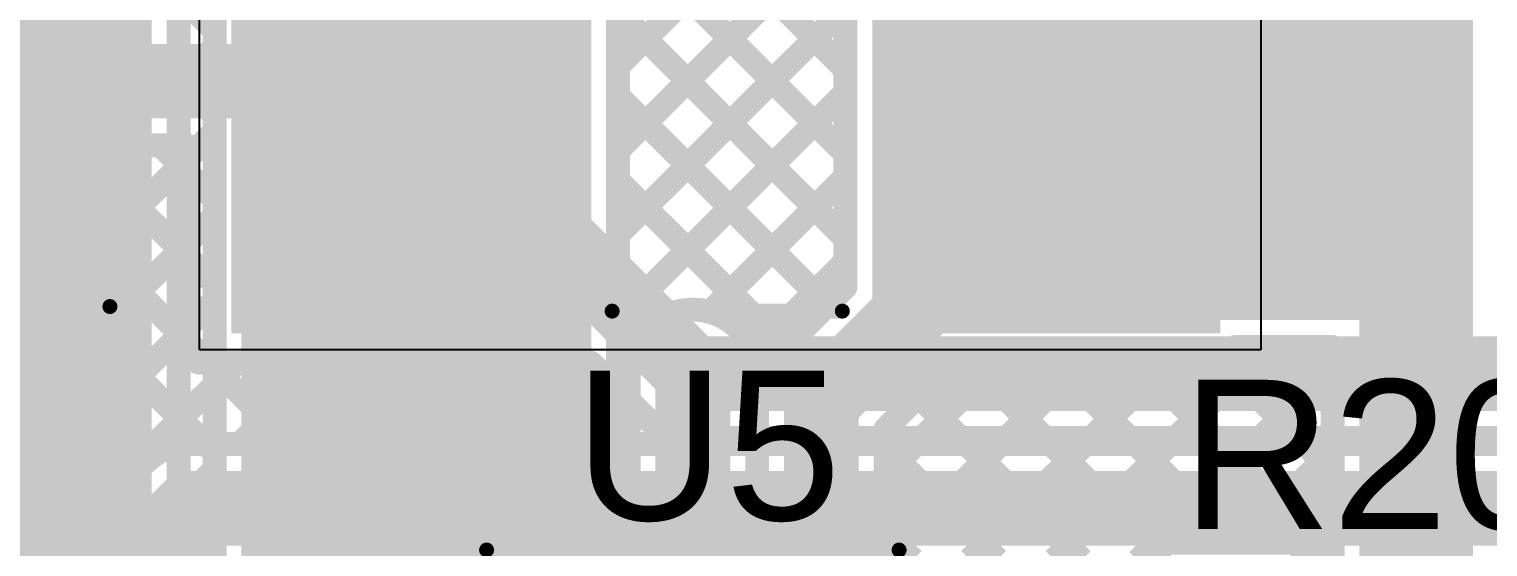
# Model space of a CAD drawing. Header units: millimetres. Extents: x -0.01 to 3.73, y -0.01 to 3.05.
# Drawn here: x 1.961 to 2.4489, y 0.3411 to 0.5144 of the extents above; entities that cross this region are included whole.
import ezdxf

# ---------------------------------------------------------------- set-up
doc = ezdxf.new("R2010")
doc.units = ezdxf.units.MM
doc.header["$MEASUREMENT"] = 0
for name, color, linetype in [('BottomLayer', 5, 'Continuous'), ('TopLayer', 1, 'Continuous'), ('TopOverlay', 2, 'Continuous'), ('TopPaste', 8, 'Continuous'), ('TopSolder', 216, 'Continuous'), ('ViaHoleLayer', 16, 'Continuous')]:
    doc.layers.add(name, color=color, linetype=linetype)
doc.styles.add('Arial', font='', dxfattribs={"height": 0.2})
doc.styles.get('Arial').set_extended_font_data('Arial')

# ---------------------------------------------------------------- blocks, each defined once
blk = doc.blocks.new('SOIC_8_14')
at = {"layer": 'TopLayer'}
for points in [[(-0.07579, 0.08681), (-0.07579, 0.06319), (-0.13681, 0.06319), (-0.13681, 0.08681)], [(0.13681, 0.08681), (0.13681, 0.06319), (0.07579, 0.06319), (0.07579, 0.08681)], [(-0.07579, 0.03681), (-0.07579, 0.01319), (-0.13681, 0.01319), (-0.13681, 0.03681)], [(0.13681, 0.03681), (0.13681, 0.01319), (0.07579, 0.01319), (0.07579, 0.03681)], [(-0.07579, -0.01319), (-0.07579, -0.03681), (-0.13681, -0.03681), (-0.13681, -0.01319)], [(0.13681, -0.01319), (0.13681, -0.03681), (0.07579, -0.03681), (0.07579, -0.01319)], [(-0.07579, -0.06319), (-0.07579, -0.08681), (-0.13681, -0.08681), (-0.13681, -0.06319)], [(0.13681, -0.06319), (0.13681, -0.08681), (0.07579, -0.08681), (0.07579, -0.06319)]]:
    blk.add_hatch(color=1, dxfattribs=at).paths.add_polyline_path(points)
at = {"layer": 'TopPaste'}
for points in [[(-0.07579, 0.08681), (-0.07579, 0.06319), (-0.13681, 0.06319), (-0.13681, 0.08681)], [(0.13681, 0.08681), (0.13681, 0.06319), (0.07579, 0.06319), (0.07579, 0.08681)], [(-0.07579, 0.03681), (-0.07579, 0.01319), (-0.13681, 0.01319), (-0.13681, 0.03681)], [(0.13681, 0.03681), (0.13681, 0.01319), (0.07579, 0.01319), (0.07579, 0.03681)], [(-0.07579, -0.01319), (-0.07579, -0.03681), (-0.13681, -0.03681), (-0.13681, -0.01319)], [(0.13681, -0.01319), (0.13681, -0.03681), (0.07579, -0.03681), (0.07579, -0.01319)], [(-0.07579, -0.06319), (-0.07579, -0.08681), (-0.13681, -0.08681), (-0.13681, -0.06319)], [(0.13681, -0.06319), (0.13681, -0.08681), (0.07579, -0.08681), (0.07579, -0.06319)]]:
    blk.add_hatch(color=8, dxfattribs=at).paths.add_polyline_path(points)
at = {"layer": 'TopSolder'}
for points in [[(-0.07179, 0.09081), (-0.07179, 0.05919), (-0.14081, 0.05919), (-0.14081, 0.09081)], [(0.14081, 0.09081), (0.14081, 0.05919), (0.07179, 0.05919), (0.07179, 0.09081)], [(-0.07179, 0.04081), (-0.07179, 0.00919), (-0.14081, 0.00919), (-0.14081, 0.04081)], [(0.14081, 0.04081), (0.14081, 0.00919), (0.07179, 0.00919), (0.07179, 0.04081)], [(-0.07179, -0.00919), (-0.07179, -0.04081), (-0.14081, -0.04081), (-0.14081, -0.00919)], [(0.14081, -0.00919), (0.14081, -0.04081), (0.07179, -0.04081), (0.07179, -0.00919)], [(-0.07179, -0.05919), (-0.07179, -0.09081), (-0.14081, -0.09081), (-0.14081, -0.05919)], [(0.14081, -0.05919), (0.14081, -0.09081), (0.07179, -0.09081), (0.07179, -0.05919)]]:
    blk.add_hatch(color=216, dxfattribs=at).paths.add_polyline_path(points)
at = {"layer": 'TopOverlay'}
for points, const_width in [([(-0.1056, 0.101, 1), (-0.1184, 0.101, 1)], 0.01), ([(-0.1209, 0.101, 1), (-0.1159, 0.101, 1)], 0.005), ([(-0.1081, 0.101, 1), (-0.1031, 0.101, 1)], 0.005), ([(-0.07325, 0.099, 1), (-0.07075, 0.099, 1)], 0.0025), ([(0.06475, 0.099, 1), (0.06725, 0.099, 1)], 0.0025), ([(-0.07325, -0.099, 1), (-0.07075, -0.099, 1)], 0.0025), ([(0.06475, -0.099, 1), (0.06725, -0.099, 1)], 0.0025)]:
    blk.add_lwpolyline(points, format="xyb", close=True, dxfattribs=dict(at, const_width=const_width))
at = {"layer": 'TopOverlay', "const_width": 0.005}
for points in [[(-0.072, 0.099), (0.066, 0.099)], [(-0.072, -0.099), (0.066, -0.099)]]:
    blk.add_lwpolyline(points, dxfattribs=at)
blk = doc.blocks.new('SRN8040_101M_135')
at = {"layer": 'TopLayer'}
for points in [[(-0.05906, -0.16142), (-0.16142, -0.16142), (-0.16142, 0.16142), (-0.05906, 0.16142)], [(0.16142, -0.16142), (0.05906, -0.16142), (0.05906, 0.16142), (0.16142, 0.16142)]]:
    blk.add_hatch(color=1, dxfattribs=at).paths.add_polyline_path(points)
at = {"layer": 'TopPaste'}
for points in [[(-0.05906, -0.16142), (-0.16142, -0.16142), (-0.16142, 0.16142), (-0.05906, 0.16142)], [(0.16142, -0.16142), (0.05906, -0.16142), (0.05906, 0.16142), (0.16142, 0.16142)]]:
    blk.add_hatch(color=8, dxfattribs=at).paths.add_polyline_path(points)
at = {"layer": 'TopSolder'}
for points in [[(-0.05506, -0.16542), (-0.16542, -0.16542), (-0.16542, 0.16542), (-0.05506, 0.16542)], [(0.16542, -0.16542), (0.05506, -0.16542), (0.05506, 0.16542), (0.16542, 0.16542)]]:
    blk.add_hatch(color=216, dxfattribs=at).paths.add_polyline_path(points)
at = {"layer": 'TopOverlay', "const_width": 0.005}
for points in [[(-0.038, 0.158), (0.039, 0.158)], [(-0.038, -0.158), (0.039, -0.158)]]:
    blk.add_lwpolyline(points, dxfattribs=at)
at = {"layer": 'TopOverlay', "const_width": 0.0025}
for points in [[(-0.03925, 0.158, 1), (-0.03675, 0.158, 1)], [(0.03775, 0.158, 1), (0.04025, 0.158, 1)], [(-0.03925, -0.158, 1), (-0.03675, -0.158, 1)], [(0.03775, -0.158, 1), (0.04025, -0.158, 1)]]:
    blk.add_lwpolyline(points, format="xyb", close=True, dxfattribs=at)
blk = doc.blocks.new('UCD1H221MNL1GS_163')
at = {"layer": 'TopLayer'}
for points in [[(-0.23622, 0.04921), (-0.07874, 0.04921), (-0.07874, -0.04921), (-0.23622, -0.04921)], [(0.07874, 0.04921), (0.23622, 0.04921), (0.23622, -0.04921), (0.07874, -0.04921)]]:
    blk.add_hatch(color=1, dxfattribs=at).paths.add_polyline_path(points)
at = {"layer": 'TopPaste'}
for points in [[(-0.23622, 0.04921), (-0.07874, 0.04921), (-0.07874, -0.04921), (-0.23622, -0.04921)], [(0.07874, 0.04921), (0.23622, 0.04921), (0.23622, -0.04921), (0.07874, -0.04921)]]:
    blk.add_hatch(color=8, dxfattribs=at).paths.add_polyline_path(points)
at = {"layer": 'TopSolder'}
for points in [[(-0.24022, 0.05321), (-0.07474, 0.05321), (-0.07474, -0.05321), (-0.24022, -0.05321)], [(0.07474, 0.05321), (0.24022, 0.05321), (0.24022, -0.05321), (0.07474, -0.05321)]]:
    blk.add_hatch(color=216, dxfattribs=at).paths.add_polyline_path(points)
at = {"layer": 'TopOverlay', "const_width": 0.005}
for points in [[(-0.116, 0.169), (-0.16763, 0.11737)], [(-0.116, 0.169), (0.16907, 0.169)], [(0.16907, 0.169), (0.16907, 0.056)], [(-0.16763, 0.11737), (-0.16763, 0.055)], [(-0.193, 0.08349), (-0.193, 0.06369)], [(-0.20408, 0.07348), (-0.18228, 0.07348)], [(-0.16917, -0.053), (-0.16917, -0.11537)], [(0.16753, -0.054), (0.16753, -0.167)], [(-0.16917, -0.11537), (-0.11754, -0.167)], [(-0.11754, -0.167), (0.16753, -0.167)]]:
    blk.add_lwpolyline(points, dxfattribs=at)
at = {"layer": 'TopOverlay', "const_width": 0.0025}
for points in [[(-0.11725, 0.169, 1), (-0.11475, 0.169, 1)], [(-0.11725, 0.169, 1), (-0.11475, 0.169, 1)], [(0.16782, 0.169, 1), (0.17032, 0.169, 1)], [(0.16782, 0.169, 1), (0.17032, 0.169, 1)], [(-0.16888, 0.11737, 1), (-0.16638, 0.11737, 1)], [(-0.16888, 0.11737, 1), (-0.16638, 0.11737, 1)], [(-0.19425, 0.08349, 1), (-0.19175, 0.08349, 1)], [(-0.20533, 0.07348, 1), (-0.20283, 0.07348, 1)], [(-0.18353, 0.07348, 1), (-0.18103, 0.07348, 1)], [(-0.19425, 0.06369, 1), (-0.19175, 0.06369, 1)], [(-0.16888, 0.055, 1), (-0.16638, 0.055, 1)], [(0.16782, 0.056, 1), (0.17032, 0.056, 1)], [(-0.17042, -0.053, 1), (-0.16792, -0.053, 1)], [(0.16628, -0.054, 1), (0.16878, -0.054, 1)], [(-0.17042, -0.11537, 1), (-0.16792, -0.11537, 1)], [(-0.17042, -0.11537, 1), (-0.16792, -0.11537, 1)], [(-0.11879, -0.167, 1), (-0.11629, -0.167, 1)], [(-0.11879, -0.167, 1), (-0.11629, -0.167, 1)], [(0.16628, -0.167, 1), (0.16878, -0.167, 1)], [(0.16628, -0.167, 1), (0.16878, -0.167, 1)]]:
    blk.add_lwpolyline(points, format="xyb", close=True, dxfattribs=at)

msp = doc.modelspace()

# ---------------------------------------------------------------- hatches: boundary and pattern name
at = {"layer": 'BottomLayer'}
h = msp.add_hatch(color=5, dxfattribs=at)
edge = h.paths.add_edge_path()
edge.add_arc((2.183, 0.399), 0.01181, 0, 360)
at = {"layer": 'TopLayer'}
for points in [[(2.002, 0.952), (1.75633, 0.952), (1.75633, 0.199), (2.002, 0.199)], [(2.243, 0.417), (2.444, 0.417), (2.444, 0.781), (2.243, 0.781)], [(2.032, 0.303), (2.149, 0.303), (2.149, 0.779), (2.032, 0.779)], [(2.406, 0.195), (2.444, 0.195), (2.444, 0.449), (2.406, 0.449)]]:
    msp.add_hatch(color=1, dxfattribs=at).paths.add_polyline_path(points)
h = msp.add_hatch(color=1, dxfattribs=at)
edge = h.paths.add_edge_path()
edge.add_arc((2.183, 0.399), 0.01181, 0, 360)
at = {"layer": 'ViaHoleLayer'}
h = msp.add_hatch(color=16, dxfattribs=at)
edge = h.paths.add_edge_path()
edge.add_arc((2.183, 0.399), 0.00591, 0, 360)

# ---------------------------------------------------------------- linework, layer by layer
at = {"layer": 'BottomLayer'}
for p, q in [((2.018, 0.407), (2.018, 0.757)), ((2.373, 0.757), (2.373, 0.407)), ((2.373, 0.407), (2.018, 0.407))]:
    msp.add_line(p, q, dxfattribs=at)
for points, const_width in [([(1.6645, 0.497), (2.085, 0.497)], 0.025), ([(2.085, 0.497), (2.183, 0.399)], 0.025), ([(1.6005, 0.086), (1.99, 0.4755)], 0.008), ([(1.6645, 0.4755), (2.01367, 0.4755)], 0.008), ([(1.677, 0.19078), (1.96172, 0.4755)], 0.008), ([(1.83514, 0.4755), (1.97062, 0.34002)], 0.008), ([(1.86343, 0.4755), (1.98476, 0.35417)], 0.008), ([(1.89171, 0.4755), (1.9989, 0.36831)], 0.008), ([(1.92, 0.4755), (2.02, 0.3755)], 0.008), ([(1.94828, 0.4755), (2.01367, 0.41011)], 0.008), ([(1.97656, 0.4755), (2.01367, 0.43839)], 0.008), ([(2.00485, 0.4755), (2.01367, 0.46668)], 0.008), ([(2.01367, 0.407), (2.01367, 0.4755)], 0.008), ([(1.62878, 0.086), (2.01367, 0.47089)], 0.008), ([(1.65707, 0.086), (2.01367, 0.4426)], 0.008), ([(1.68535, 0.086), (2.01367, 0.41432)], 0.008), ([(2.01367, 0.407), (2.01494, 0.40394)], 0.008), ([(2.183, 0.399), (2.489, 0.399)], 0.025), ([(1.71364, 0.086), (2.03031, 0.40267)], 0.008), ([(2.01494, 0.40394), (2.018, 0.40267)], 0.008), ([(2.018, 0.40267), (2.14892, 0.40267)], 0.008), ([(2.02111, 0.40267), (2.04828, 0.3755)], 0.008), ([(2.03142, 0.3755), (2.05859, 0.40267)], 0.008), ([(2.04939, 0.40267), (2.07656, 0.3755)], 0.008), ([(2.05971, 0.3755), (2.08688, 0.40267)], 0.008), ([(2.07768, 0.40267), (2.10485, 0.3755)], 0.008), ([(2.08799, 0.3755), (2.11516, 0.40267)], 0.008), ([(2.10596, 0.40267), (2.13313, 0.3755)], 0.008), ([(2.11627, 0.3755), (2.14344, 0.40267)], 0.008), ([(2.13425, 0.40267), (2.16142, 0.3755)], 0.008), ([(2.14892, 0.40267), (2.1678, 0.3838)], 0.008), ([(2.14456, 0.3755), (2.16033, 0.39127)], 0.008), ([(2.17284, 0.3755), (2.17601, 0.37867)], 0.008), ([(2.183, 0.3775), (2.489, 0.3775)], 0.008), ([(2.015, 0.3755), (2.4933, 0.3755)], 0.008), ([(1.92116, 0.29057), (1.9998, 0.3692)], 0.008), ([(1.93637, 0.27537), (2.015, 0.354)], 0.025), ([(2.015, 0.354), (2.4933, 0.354)], 0.025)]:
    msp.add_lwpolyline(points, dxfattribs=dict(at, const_width=const_width))
for points, const_width in [([(2.07875, 0.497, 1), (2.09125, 0.497, 1)], 0.0125), ([(2.07875, 0.497, 1), (2.09125, 0.497, 1)], 0.0125), ([(1.95972, 0.4755, 1), (1.96372, 0.4755, 1)], 0.004), ([(1.97456, 0.4755, 1), (1.97856, 0.4755, 1)], 0.004), ([(1.988, 0.4755, 1), (1.992, 0.4755, 1)], 0.004), ([(2.00285, 0.4755, 1), (2.00685, 0.4755, 1)], 0.004), ([(2.01167, 0.4755, 1), (2.01567, 0.4755, 1)], 0.004), ([(2.01167, 0.4755, 1), (2.01567, 0.4755, 1)], 0.004), ([(2.01167, 0.47089, 1), (2.01567, 0.47089, 1)], 0.004), ([(2.01167, 0.46668, 1), (2.01567, 0.46668, 1)], 0.004), ([(2.01167, 0.4426, 1), (2.01567, 0.4426, 1)], 0.004), ([(2.01167, 0.43839, 1), (2.01567, 0.43839, 1)], 0.004), ([(2.01167, 0.41432, 1), (2.01567, 0.41432, 1)], 0.004), ([(2.01167, 0.41011, 1), (2.01567, 0.41011, 1)], 0.004), ([(2.01167, 0.407, 1), (2.01567, 0.407, 1)], 0.004), ([(2.01167, 0.407, 1), (2.01567, 0.407, 1)], 0.004), ([(2.17675, 0.399, 1), (2.18925, 0.399, 1)], 0.0125), ([(2.17675, 0.399, 1), (2.18925, 0.399, 1)], 0.0125), ([(2.01294, 0.40394, 1), (2.01694, 0.40394, 1)], 0.004), ([(2.01294, 0.40394, 1), (2.01694, 0.40394, 1)], 0.004), ([(2.016, 0.40267, 1), (2.02, 0.40267, 1)], 0.004), ([(2.016, 0.40267, 1), (2.02, 0.40267, 1)], 0.004), ([(2.01911, 0.40267, 1), (2.02311, 0.40267, 1)], 0.004), ([(2.02831, 0.40267, 1), (2.03231, 0.40267, 1)], 0.004), ([(2.04739, 0.40267, 1), (2.05139, 0.40267, 1)], 0.004), ([(2.05659, 0.40267, 1), (2.06059, 0.40267, 1)], 0.004), ([(2.07568, 0.40267, 1), (2.07968, 0.40267, 1)], 0.004), ([(2.08488, 0.40267, 1), (2.08888, 0.40267, 1)], 0.004), ([(2.10396, 0.40267, 1), (2.10796, 0.40267, 1)], 0.004), ([(2.11316, 0.40267, 1), (2.11716, 0.40267, 1)], 0.004), ([(2.13225, 0.40267, 1), (2.13625, 0.40267, 1)], 0.004), ([(2.14144, 0.40267, 1), (2.14544, 0.40267, 1)], 0.004), ([(2.14692, 0.40267, 1), (2.15092, 0.40267, 1)], 0.004), ([(2.14692, 0.40267, 1), (2.15092, 0.40267, 1)], 0.004), ([(2.15833, 0.39127, 1), (2.16233, 0.39127, 1)], 0.004), ([(2.1658, 0.3838, 1), (2.1698, 0.3838, 1)], 0.004), ([(2.1658, 0.3838, 1), (2.1698, 0.3838, 1)], 0.004), ([(2.1658, 0.3838, 1), (2.1698, 0.3838, 1)], 0.004), ([(2.17401, 0.37867, 1), (2.17801, 0.37867, 1)], 0.004), ([(2.181, 0.3775, 1), (2.185, 0.3775, 1)], 0.004), ([(2.181, 0.3775, 1), (2.185, 0.3775, 1)], 0.004), ([(2.181, 0.3775, 1), (2.185, 0.3775, 1)], 0.004), ([(2.013, 0.3755, 1), (2.017, 0.3755, 1)], 0.004), ([(2.013, 0.3755, 1), (2.017, 0.3755, 1)], 0.004), ([(2.013, 0.3755, 1), (2.017, 0.3755, 1)], 0.004), ([(2.018, 0.3755, 1), (2.022, 0.3755, 1)], 0.004), ([(2.02942, 0.3755, 1), (2.03342, 0.3755, 1)], 0.004), ([(2.04628, 0.3755, 1), (2.05028, 0.3755, 1)], 0.004), ([(2.05771, 0.3755, 1), (2.06171, 0.3755, 1)], 0.004), ([(2.07456, 0.3755, 1), (2.07856, 0.3755, 1)], 0.004), ([(2.08599, 0.3755, 1), (2.08999, 0.3755, 1)], 0.004), ([(2.10285, 0.3755, 1), (2.10685, 0.3755, 1)], 0.004), ([(2.11427, 0.3755, 1), (2.11827, 0.3755, 1)], 0.004), ([(2.13113, 0.3755, 1), (2.13513, 0.3755, 1)], 0.004), ([(2.14256, 0.3755, 1), (2.14656, 0.3755, 1)], 0.004), ([(2.15942, 0.3755, 1), (2.16342, 0.3755, 1)], 0.004), ([(2.17084, 0.3755, 1), (2.17484, 0.3755, 1)], 0.004), ([(1.9969, 0.36831, 1), (2.0009, 0.36831, 1)], 0.004), ([(1.9978, 0.3692, 1), (2.0018, 0.3692, 1)], 0.004), ([(1.9978, 0.3692, 1), (2.0018, 0.3692, 1)], 0.004), ([(1.9978, 0.3692, 1), (2.0018, 0.3692, 1)], 0.004), ([(2.00875, 0.354, 1), (2.02125, 0.354, 1)], 0.0125), ([(2.00875, 0.354, 1), (2.02125, 0.354, 1)], 0.0125), ([(1.98276, 0.35417, 1), (1.98676, 0.35417, 1)], 0.004), ([(1.96862, 0.34002, 1), (1.97262, 0.34002, 1)], 0.004)]:
    msp.add_lwpolyline(points, format="xyb", close=True, dxfattribs=dict(at, const_width=const_width))
at = {"layer": 'BottomLayer', "const_width": 0.008}
for points in [[(2.183, 0.3775, -0.198912), (2.1678, 0.3838)], [(2.183, 0.3775, -0.198912), (2.1678, 0.3838)], [(1.9998, 0.3692, -0.198912), (2.015, 0.3755)], [(1.9998, 0.3692, -0.198912), (2.015, 0.3755)]]:
    msp.add_lwpolyline(points, format="xyb", dxfattribs=at)
at = {"layer": 'TopLayer'}
for points, const_width in [([(2.023, 0.33503), (2.023, 0.788)], 0.008), ([(2.158, 0.294), (2.158, 0.788)], 0.008), ([(2.234, 0.42793), (2.234, 0.79)], 0.008), ([(2.30424, 0.46776), (2.30424, 0.578)], 0.025), ([(2.0797, 0.31669), (2.0797, 0.57394)], 0.025), ([(2.158, 0.50208), (2.234, 0.57808)], 0.008), ([(2.158, 0.57691), (2.234, 0.50091)], 0.008), ([(2.158, 0.47379), (2.234, 0.54979)], 0.008), ([(2.158, 0.54862), (2.234, 0.47262)], 0.008), ([(2.011, 0.2875), (2.011, 0.52383)], 0.008), ([(2.01309, 0.52383), (2.023, 0.51392)], 0.008), ([(2.158, 0.44551), (2.234, 0.52151)], 0.008), ([(2.158, 0.52034), (2.234, 0.44434)], 0.008), ([(2.011, 0.4965), (2.023, 0.5085)], 0.008), ([(2.011, 0.49763), (2.023, 0.48563)], 0.008), ([(2.158, 0.41723), (2.234, 0.49323)], 0.008), ([(2.158, 0.49205), (2.22806, 0.42199)], 0.008), ([(2.011, 0.46822), (2.023, 0.48022)], 0.008), ([(2.226, 0.38953), (2.30424, 0.46776)], 0.025), ([(2.011, 0.46935), (2.023, 0.45735)], 0.008), ([(2.18877, 0.41971), (2.234, 0.46494)], 0.008), ([(2.158, 0.46377), (2.21392, 0.40785)], 0.008), ([(2.011, 0.43993), (2.023, 0.45193)], 0.008), ([(2.011, 0.44106), (2.023, 0.42906)], 0.008), ([(2.158, 0.43549), (2.17467, 0.41882)], 0.008), ([(2.20333, 0.40599), (2.234, 0.43666)], 0.008), ([(2.2108, 0.40473), (2.234, 0.42793)], 0.008), ([(2.011, 0.41165), (2.023, 0.42365)], 0.008), ([(2.011, 0.41278), (2.023, 0.40078)], 0.008), ([(2.158, 0.4072), (2.16193, 0.40327)], 0.008), ([(2.183, 0.259), (2.183, 0.399)], 0.025), ([(2.2475, 0.33702), (2.31806, 0.40758)], 0.008), ([(2.2475, 0.3653), (2.28978, 0.40758)], 0.008), ([(2.2475, 0.38062), (2.27446, 0.40758)], 0.008), ([(2.27446, 0.40758), (2.36442, 0.40758)], 0.008), ([(2.27557, 0.33681), (2.34635, 0.40758)], 0.008), ([(2.29904, 0.40758), (2.36412, 0.3425)], 0.008), ([(2.30386, 0.33681), (2.37505, 0.408)], 0.008), ([(2.32732, 0.40758), (2.397, 0.33791)], 0.008), ([(2.35561, 0.40758), (2.397, 0.36619)], 0.008), ([(2.36442, 0.408), (2.397, 0.408)], 0.008), ([(2.38348, 0.408), (2.397, 0.39448)], 0.008), ([(2.397, 0.1975), (2.397, 0.408)], 0.008), ([(2.27261, 0.40573), (2.339, 0.33934)], 0.008), ([(2.33181, 0.33648), (2.397, 0.40167)], 0.008), ([(2.1615, 0.259), (2.1615, 0.399)], 0.008), ([(2.2045, 0.38953), (2.2045, 0.399)], 0.008), ([(2.226, 0.28064), (2.226, 0.38953)], 0.025), ([(2.011, 0.38336), (2.023, 0.39536)], 0.008), ([(2.158, 0.38894), (2.1615, 0.39244)], 0.008), ([(2.25847, 0.39159), (2.31325, 0.33681)], 0.008), ([(2.2045, 0.28064), (2.2045, 0.38953)], 0.008), ([(2.2045, 0.28064), (2.2045, 0.38953)], 0.008), ([(2.011, 0.3845), (2.023, 0.3725)], 0.008), ([(2.158, 0.37892), (2.1615, 0.37542)], 0.008), ([(2.2475, 0.28955), (2.2475, 0.38062)], 0.008), ([(2.2475, 0.37427), (2.28496, 0.33681)], 0.008), ([(2.36612, 0.3425), (2.397, 0.37338)], 0.008), ([(2.011, 0.35508), (2.023, 0.36708)], 0.008), ([(2.158, 0.36066), (2.1615, 0.36416)], 0.008), ([(2.011, 0.35621), (2.023, 0.34421)], 0.008), ([(2.158, 0.35063), (2.1615, 0.34713)], 0.008), ([(2.2475, 0.34599), (2.25668, 0.33681)], 0.008), ([(2.339, 0.3425), (2.387, 0.3425)], 0.008), ([(2.339, 0.331), (2.339, 0.3425)], 0.008), ([(2.387, 0.3351), (2.397, 0.3451)], 0.008), ([(2.387, 0.2895), (2.387, 0.3425)], 0.008), ([(2.011, 0.32679), (2.023, 0.33879)], 0.008)]:
    msp.add_lwpolyline(points, dxfattribs=dict(at, const_width=const_width))
for points, const_width in [([(2.021, 0.51392, 1), (2.025, 0.51392, 1)], 0.004), ([(2.021, 0.5085, 1), (2.025, 0.5085, 1)], 0.004), ([(2.156, 0.50208, 1), (2.16, 0.50208, 1)], 0.004), ([(2.232, 0.50091, 1), (2.236, 0.50091, 1)], 0.004), ([(2.009, 0.49763, 1), (2.013, 0.49763, 1)], 0.004), ([(2.009, 0.4965, 1), (2.013, 0.4965, 1)], 0.004), ([(2.156, 0.49205, 1), (2.16, 0.49205, 1)], 0.004), ([(2.232, 0.49323, 1), (2.236, 0.49323, 1)], 0.004), ([(2.021, 0.48563, 1), (2.025, 0.48563, 1)], 0.004), ([(2.021, 0.48022, 1), (2.025, 0.48022, 1)], 0.004), ([(2.29799, 0.46776, 1), (2.31049, 0.46776, 1)], 0.0125), ([(2.29799, 0.46776, 1), (2.31049, 0.46776, 1)], 0.0125), ([(2.009, 0.46935, 1), (2.013, 0.46935, 1)], 0.004), ([(2.156, 0.47379, 1), (2.16, 0.47379, 1)], 0.004), ([(2.232, 0.47262, 1), (2.236, 0.47262, 1)], 0.004), ([(2.009, 0.46822, 1), (2.013, 0.46822, 1)], 0.004), ([(2.232, 0.46494, 1), (2.236, 0.46494, 1)], 0.004), ([(2.156, 0.46377, 1), (2.16, 0.46377, 1)], 0.004), ([(2.021, 0.45735, 1), (2.025, 0.45735, 1)], 0.004), ([(2.021, 0.45193, 1), (2.025, 0.45193, 1)], 0.004), ([(2.156, 0.44551, 1), (2.16, 0.44551, 1)], 0.004), ([(2.009, 0.44106, 1), (2.013, 0.44106, 1)], 0.004), ([(2.232, 0.44434, 1), (2.236, 0.44434, 1)], 0.004), ([(2.009, 0.43993, 1), (2.013, 0.43993, 1)], 0.004), ([(2.156, 0.43549, 1), (2.16, 0.43549, 1)], 0.004), ([(2.232, 0.43666, 1), (2.236, 0.43666, 1)], 0.004), ([(2.021, 0.42906, 1), (2.025, 0.42906, 1)], 0.004), ([(2.232, 0.42793, 1), (2.236, 0.42793, 1)], 0.004), ([(2.232, 0.42793, 1), (2.236, 0.42793, 1)], 0.004), ([(2.021, 0.42365, 1), (2.025, 0.42365, 1)], 0.004), ([(2.22606, 0.42199, 1), (2.23006, 0.42199, 1)], 0.004), ([(2.156, 0.41723, 1), (2.16, 0.41723, 1)], 0.004), ([(2.17267, 0.41882, 1), (2.17667, 0.41882, 1)], 0.004), ([(2.18677, 0.41971, 1), (2.19077, 0.41971, 1)], 0.004), ([(2.009, 0.41278, 1), (2.013, 0.41278, 1)], 0.004), ([(2.009, 0.41165, 1), (2.013, 0.41165, 1)], 0.004), ([(2.156, 0.4072, 1), (2.16, 0.4072, 1)], 0.004), ([(2.17675, 0.399, 1), (2.18925, 0.399, 1)], 0.0125), ([(2.20133, 0.40599, 1), (2.20533, 0.40599, 1)], 0.004), ([(2.21192, 0.40785, 1), (2.21592, 0.40785, 1)], 0.004), ([(2.27246, 0.40758, 1), (2.27646, 0.40758, 1)], 0.004), ([(2.27246, 0.40758, 1), (2.27646, 0.40758, 1)], 0.004), ([(2.28778, 0.40758, 1), (2.29178, 0.40758, 1)], 0.004), ([(2.29704, 0.40758, 1), (2.30104, 0.40758, 1)], 0.004), ([(2.31606, 0.40758, 1), (2.32006, 0.40758, 1)], 0.004), ([(2.32532, 0.40758, 1), (2.32932, 0.40758, 1)], 0.004), ([(2.34435, 0.40758, 1), (2.34835, 0.40758, 1)], 0.004), ([(2.35361, 0.40758, 1), (2.35761, 0.40758, 1)], 0.004), ([(2.36242, 0.408, 1), (2.36642, 0.408, 1)], 0.004), ([(2.36242, 0.40758, 1), (2.36642, 0.40758, 1)], 0.004), ([(2.37305, 0.408, 1), (2.37705, 0.408, 1)], 0.004), ([(2.38148, 0.408, 1), (2.38548, 0.408, 1)], 0.004), ([(2.395, 0.408, 1), (2.399, 0.408, 1)], 0.004), ([(2.395, 0.408, 1), (2.399, 0.408, 1)], 0.004), ([(2.15993, 0.40327, 1), (2.16393, 0.40327, 1)], 0.004), ([(2.2088, 0.40473, 1), (2.2128, 0.40473, 1)], 0.004), ([(2.2088, 0.40473, 1), (2.2128, 0.40473, 1)], 0.004), ([(2.2088, 0.40473, 1), (2.2128, 0.40473, 1)], 0.004), ([(2.27061, 0.40573, 1), (2.27461, 0.40573, 1)], 0.004), ([(2.395, 0.40167, 1), (2.399, 0.40167, 1)], 0.004), ([(2.021, 0.40078, 1), (2.025, 0.40078, 1)], 0.004), ([(2.1595, 0.399, 1), (2.1635, 0.399, 1)], 0.004), ([(2.1595, 0.399, 1), (2.1635, 0.399, 1)], 0.004), ([(2.2025, 0.399, 1), (2.2065, 0.399, 1)], 0.004), ([(2.2025, 0.399, 1), (2.2065, 0.399, 1)], 0.004), ([(2.21975, 0.38953, 1), (2.23225, 0.38953, 1)], 0.0125), ([(2.21975, 0.38953, 1), (2.23225, 0.38953, 1)], 0.0125), ([(2.021, 0.39536, 1), (2.025, 0.39536, 1)], 0.004), ([(2.1595, 0.39244, 1), (2.1635, 0.39244, 1)], 0.004), ([(2.25647, 0.39159, 1), (2.26047, 0.39159, 1)], 0.004), ([(2.395, 0.39448, 1), (2.399, 0.39448, 1)], 0.004), ([(2.156, 0.38894, 1), (2.16, 0.38894, 1)], 0.004), ([(2.2025, 0.38953, 1), (2.2065, 0.38953, 1)], 0.004), ([(2.2025, 0.38953, 1), (2.2065, 0.38953, 1)], 0.004), ([(2.2025, 0.38953, 1), (2.2065, 0.38953, 1)], 0.004), ([(2.2025, 0.38953, 1), (2.2065, 0.38953, 1)], 0.004), ([(2.2025, 0.38953, 1), (2.2065, 0.38953, 1)], 0.004), ([(2.009, 0.3845, 1), (2.013, 0.3845, 1)], 0.004), ([(2.009, 0.38336, 1), (2.013, 0.38336, 1)], 0.004), ([(2.156, 0.37892, 1), (2.16, 0.37892, 1)], 0.004), ([(2.2455, 0.38062, 1), (2.2495, 0.38062, 1)], 0.004), ([(2.2455, 0.38062, 1), (2.2495, 0.38062, 1)], 0.004), ([(2.021, 0.3725, 1), (2.025, 0.3725, 1)], 0.004), ([(2.1595, 0.37542, 1), (2.1635, 0.37542, 1)], 0.004), ([(2.2455, 0.37427, 1), (2.2495, 0.37427, 1)], 0.004), ([(2.395, 0.37338, 1), (2.399, 0.37338, 1)], 0.004), ([(2.021, 0.36708, 1), (2.025, 0.36708, 1)], 0.004), ([(2.1595, 0.36416, 1), (2.1635, 0.36416, 1)], 0.004), ([(2.2455, 0.3653, 1), (2.2495, 0.3653, 1)], 0.004), ([(2.395, 0.36619, 1), (2.399, 0.36619, 1)], 0.004), ([(2.156, 0.36066, 1), (2.16, 0.36066, 1)], 0.004), ([(2.009, 0.35621, 1), (2.013, 0.35621, 1)], 0.004), ([(2.009, 0.35508, 1), (2.013, 0.35508, 1)], 0.004), ([(2.156, 0.35063, 1), (2.16, 0.35063, 1)], 0.004), ([(2.021, 0.34421, 1), (2.025, 0.34421, 1)], 0.004), ([(2.1595, 0.34713, 1), (2.1635, 0.34713, 1)], 0.004), ([(2.2455, 0.34599, 1), (2.2495, 0.34599, 1)], 0.004), ([(2.337, 0.3425, 1), (2.341, 0.3425, 1)], 0.004), ([(2.337, 0.3425, 1), (2.341, 0.3425, 1)], 0.004), ([(2.36212, 0.3425, 1), (2.36612, 0.3425, 1)], 0.004), ([(2.36412, 0.3425, 1), (2.36812, 0.3425, 1)], 0.004), ([(2.385, 0.3425, 1), (2.389, 0.3425, 1)], 0.004), ([(2.385, 0.3425, 1), (2.389, 0.3425, 1)], 0.004), ([(2.395, 0.3451, 1), (2.399, 0.3451, 1)], 0.004), ([(2.021, 0.33879, 1), (2.025, 0.33879, 1)], 0.004), ([(2.337, 0.33934, 1), (2.341, 0.33934, 1)], 0.004), ([(2.395, 0.33791, 1), (2.399, 0.33791, 1)], 0.004)]:
    msp.add_lwpolyline(points, format="xyb", close=True, dxfattribs=dict(at, const_width=const_width))
at = {"layer": 'TopLayer', "const_width": 0.008}
for points in [[(2.1615, 0.399, -1), (2.2045, 0.399)], [(2.2045, 0.38953, -0.198912), (2.2108, 0.40473)], [(2.2045, 0.38953, -0.198912), (2.2108, 0.40473)]]:
    msp.add_lwpolyline(points, format="xyb", dxfattribs=at)

# ---------------------------------------------------------------- block references
for name, p in [('SRN8040_101M_135', (2.194, 0.578)), ('SOIC_8_14', (2.186, 0.241))]:
    msp.add_blockref(name, p)
at = {"rotation": 90}
msp.add_blockref('UCD1H221MNL1GS_163', (1.821, 0.254), dxfattribs=at)

# ---------------------------------------------------------------- texts
at = {"layer": 'TopOverlay', "style": 'Arial'}
for s, p in [('U5', (2.14335, 0.35001)), ('R20', (2.34635, 0.34701))]:
    msp.add_text(s, height=0.05, dxfattribs=at).set_placement(p)

doc.saveas('drawing.dxf')
